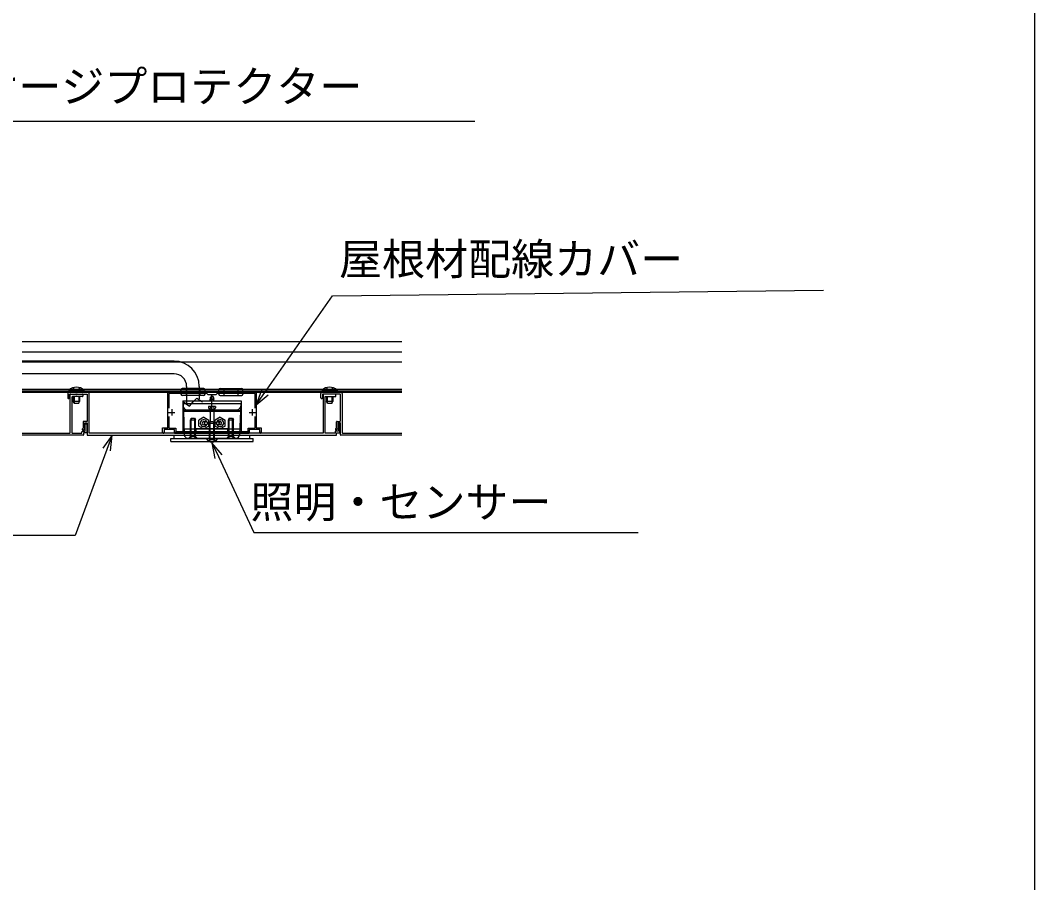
# Model space of a CAD drawing. Units: millimetres, scale not verified. Extents: x -8750 to 8750, y -12999 to 12940.
# Drawn here: x 4742 to 8750, y -9594 to -6188 of the extents above; entities that cross this region are included whole.
import ezdxf
from ezdxf.enums import TextEntityAlignment as Align

# ---------------------------------------------------------------- set-up
doc = ezdxf.new("R2010")
doc.units = ezdxf.units.MM
doc.header["$LTSCALE"] = 70
for name, color, linetype in [('0-2_YKK_11', 7, 'Continuous'), ('0-4_YKK_12', 2, 'Continuous'), ('0-5_YKK_13', 4, 'Continuous'), ('0-7_YKK_D', 6, 'Continuous'), ('0-8_YKK_ZWAK', 7, 'Continuous')]:
    doc.layers.add(name, color=color, linetype=linetype)
doc.styles.add('ＭＳ ゴシック', font='')
doc.styles.get('ＭＳ ゴシック').set_extended_font_data('MS Gothic')

msp = doc.modelspace()

# ---------------------------------------------------------------- linework, layer by layer
at = {"layer": '0-2_YKK_11'}
for p, q in [((4929.69, -7661.73), (4929.69, -7678.73)), ((5009.69, -7656.73), (4934.69, -7656.73)), ((4939.19, -7817.23), (4939.19, -7666.73)), ((4941.69, -7664.23), (4961.89, -7664.23)), ((4946.69, -7675.73), (4946.69, -7817.23)), ((4986.69, -7674.23), (4948.19, -7674.23)), ((4966.48, -7664.23), (4986.69, -7664.23)), ((4989.19, -7666.73), (4989.19, -7671.73)), ((5929.69, -7678.73), (5929.69, -7661.73)), ((5934.69, -7656.73), (6009.69, -7656.73)), ((5935.69, -7665.73), (5935.69, -7678.73)), ((6005.69, -7664.23), (5937.19, -7664.23)), ((6007.19, -7770.23), (6007.19, -7665.73)), ((6014.69, -7661.73), (6014.69, -7817.23)), ((5340.69, -7724.23), (5340.69, -7749.23)), ((5658.69, -7724.23), (5658.69, -7749.23)), ((5328.19, -7736.73), (5353.19, -7736.73)), ((5646.19, -7736.73), (5671.19, -7736.73)), ((5991.19, -7797.86), (5991.19, -7774.23)), ((5993.69, -7771.73), (6005.69, -7771.73)), ((4986.19, -7817.23), (4986.19, -7813.23)), ((4988.69, -7810.73), (4997.69, -7810.73)), ((4999.19, -7809.23), (4999.19, -7784.73)), ((5005.19, -7784.73), (5005.19, -7815.23)), ((5988.06, -7801.61), (5990.75, -7798.92)), ((5996.75, -7801.41), (5992.31, -7805.85)), ((5997.19, -7779.23), (5997.19, -7800.35)), ((6005.69, -7777.73), (5998.69, -7777.73)), ((6007.19, -7825.23), (6007.19, -7779.23)), ((4749.69, -7818.73), (4937.69, -7818.73)), ((4990.69, -7826.73), (4749.69, -7826.73)), ((4948.19, -7818.73), (4984.69, -7818.73)), ((4992.19, -7818.23), (4992.19, -7825.23)), ((5003.69, -7816.73), (4993.69, -7816.73)), ((6249.69, -7826.73), (6008.69, -7826.73)), ((6016.19, -7818.73), (6249.69, -7818.73))]:
    msp.add_line(p, q, dxfattribs=at)
for points in [[(4935.69, -7678.73), (4935.69, -7664.23), (5007.19, -7664.23), (5007.19, -7771.73), (4991.19, -7771.73), (4991.19, -7798.49), (4988.06, -7801.61)], [(5999.19, -7784.73), (5999.19, -7810.73), (5986.19, -7810.73), (5986.19, -7818.73), (5946.69, -7818.73), (5946.69, -7674.23), (5989.19, -7674.23), (5989.19, -7664.23), (5966.48, -7664.23), (5965.56, -7664.83), (5962.81, -7664.83), (5961.89, -7664.23), (5939.19, -7664.23), (5939.19, -7818.73), (5014.69, -7818.73), (5014.69, -7661.73)], [(5304.69, -7814.98), (5304.69, -7797.73), (5324.69, -7797.73), (5324.69, -7656.73)], [(5324.69, -7656.73), (5674.69, -7656.73), (5674.69, -7797.73), (5694.69, -7797.73), (5694.69, -7814.98)], [(5669.69, -7720.3), (5669.69, -7661.73), (5519.69, -7661.73), (5514.69, -7666.73), (5484.69, -7666.73), (5479.69, -7661.73), (5329.69, -7661.73), (5329.69, -7720.3)], [(5329.69, -7753.16), (5329.69, -7798.73), (5357.19, -7798.73), (5357.19, -7811.23), (5642.19, -7811.23), (5642.19, -7798.73), (5669.69, -7798.73), (5669.69, -7753.16)], [(4992.31, -7805.85), (4997.19, -7800.97), (4997.19, -7777.73), (5007.19, -7777.73), (5007.19, -7826.73)], [(5007.19, -7826.73), (5992.19, -7826.73), (5992.19, -7816.73), (6005.19, -7816.73), (6005.19, -7784.73)], [(5688.26, -7812.35), (5688.69, -7811.3), (5688.69, -7803.73), (5647.19, -7803.73), (5647.19, -7816.23), (5352.19, -7816.23), (5352.19, -7803.73), (5310.69, -7803.73), (5310.69, -7811.3), (5311.11, -7812.35)]]:
    msp.add_lwpolyline(points, dxfattribs=at)
for centre, radius, start, end in [((4934.69, -7661.73), 5, 90.00001, 179.99999), ((4932.69, -7678.73), 3, 179.99999, 0.00001), ((4941.69, -7666.73), 2.5, 90, 180), ((4948.19, -7675.73), 1.5, 90, 180), ((4961.89, -7665.23), 1, 23.57818, 90), ((4964.19, -7664.23), 1.5, 203.57818, 336.42182), ((4966.48, -7665.23), 1, 90, 156.42182), ((4986.69, -7666.73), 2.5, 0, 90), ((4986.69, -7671.73), 2.5, 270, 0), ((5009.69, -7661.73), 5, 0.00001, 89.99999), ((5934.69, -7661.73), 5, 90, 180), ((5932.69, -7678.73), 3, 180, 0), ((5937.19, -7665.73), 1.5, 90, 180), ((6005.69, -7665.73), 1.5, 0, 90), ((6009.69, -7661.73), 5, 0, 90), ((5993.69, -7774.23), 2.5, 90, 180), ((6005.69, -7770.23), 1.5, 270, 360), ((4988.69, -7813.23), 2.5, 90, 180), ((4990.19, -7803.73), 3, 134.99999, 315.00001), ((4997.69, -7809.23), 1.5, 270, 0), ((5002.19, -7784.73), 3, 0, 180), ((5308.44, -7814.98), 3.75, 180.00002, 44.41533), ((5690.94, -7814.98), 3.75, 135.58467, 359.99998), ((5990.19, -7803.73), 3, 135, 315), ((5989.69, -7797.86), 1.5, 315, 360), ((5995.69, -7800.35), 1.5, 315, 360), ((5998.69, -7779.23), 1.5, 90, 180), ((6002.19, -7784.73), 3, 359.99999, 180.00001), ((6005.69, -7779.23), 1.5, 0, 90), ((4937.69, -7817.23), 1.5, 270, 0), ((4948.19, -7817.23), 1.5, 180, 270), ((4984.69, -7817.23), 1.5, 270, 0), ((4990.69, -7825.23), 1.5, 270, 0), ((4993.69, -7818.23), 1.5, 90, 180), ((5003.69, -7815.23), 1.5, 270, 0), ((6008.69, -7825.23), 1.5, 180, 270), ((6016.19, -7817.23), 1.5, 180, 270)]:
    msp.add_arc(centre, radius, start, end, dxfattribs=at)
at = {"layer": '0-4_YKK_12'}
for p, q in [((4749.69, -7456.73), (6249.69, -7456.73)), ((4749.69, -7496.73), (6249.69, -7496.73)), ((5349.69, -7533.73), (4749.69, -7533.73)), ((4749.69, -7536.72), (6249.69, -7536.72)), ((5349.69, -7583.73), (4749.69, -7583.73)), ((4749.69, -7644.23), (6249.69, -7644.23)), ((4749.69, -7651.73), (6249.69, -7651.73)), ((5399.69, -7633.73), (5399.69, -7706.75)), ((5449.69, -7633.57), (5449.69, -7682.99)), ((4749.69, -7656.73), (6249.69, -7656.73)), ((4749.69, -7656.73), (6249.69, -7656.73))]:
    msp.add_line(p, q, dxfattribs=at)
msp.add_lwpolyline([(5387.75, -7694.48), (5411.56, -7711.45), (5425.96, -7694.48), (5439.68, -7679.76), (5461.89, -7694.48)], dxfattribs=at)
for radius in [100, 50]:
    msp.add_arc((5349.69, -7633.73), radius, 0.00005, 90, dxfattribs=at)
at = {"layer": '0-5_YKK_13'}
for p, q in [((4993.69, -7649.18), (4993.69, -7651.73)), ((5377.19, -7651.73), (5377.19, -7646.73)), ((5467.19, -7641.73), (5382.19, -7641.73)), ((5387.19, -7659.23), (5387.19, -7651.73)), ((5397.19, -7641.73), (5397.19, -7669.23)), ((5452.19, -7641.73), (5452.19, -7669.23)), ((5462.19, -7659.23), (5462.19, -7651.73)), ((5472.19, -7651.73), (5472.19, -7646.73)), ((5527.19, -7651.73), (5527.19, -7646.73)), ((5532.19, -7641.73), (5617.19, -7641.73)), ((5537.19, -7659.23), (5537.19, -7651.73)), ((5547.19, -7641.73), (5547.19, -7669.23)), ((5602.19, -7641.73), (5602.19, -7669.23)), ((5612.19, -7659.23), (5612.19, -7651.73)), ((5622.19, -7651.73), (5622.19, -7646.73)), ((5993.69, -7649.18), (5993.69, -7651.73)), ((5993.69, -7649.18), (5993.69, -7651.73)), ((4951.69, -7674.23), (4951.69, -7693.23)), ((4955.69, -7701.73), (4951.69, -7693.23)), ((4954.96, -7674.23), (4954.96, -7700.18)), ((4972.69, -7701.73), (4976.69, -7693.23)), ((4973.41, -7674.23), (4973.41, -7700.18)), ((5377.19, -7659.23), (5472.19, -7659.23)), ((5377.19, -7659.23), (5377.19, -7664.23)), ((5467.19, -7669.23), (5382.19, -7669.23)), ((5384.69, -7691.23), (5614.69, -7691.23)), ((5384.69, -7691.23), (5384.69, -7811.23)), ((5472.19, -7664.23), (5472.19, -7659.23)), ((5494.69, -7673.73), (5492.19, -7683.73)), ((5492.19, -7691.23), (5492.19, -7683.73)), ((5492.19, -7683.73), (5507.19, -7683.73)), ((5494.19, -7691.23), (5494.19, -7675.73)), ((5504.69, -7673.73), (5494.69, -7673.73)), ((5499.69, -7733.73), (5499.69, -7668.73)), ((5504.69, -7673.73), (5507.19, -7683.73)), ((5505.19, -7691.23), (5505.19, -7675.73)), ((5507.19, -7691.23), (5507.19, -7683.73)), ((5622.19, -7659.23), (5527.19, -7659.23)), ((5527.19, -7664.23), (5527.19, -7659.23)), ((5532.19, -7669.23), (5617.19, -7669.23)), ((5614.69, -7691.23), (5614.69, -7811.23)), ((5622.19, -7659.23), (5622.19, -7664.23)), ((5951.69, -7674.23), (5951.69, -7693.23)), ((5951.69, -7674.23), (5951.69, -7693.23)), ((5955.69, -7701.73), (5951.69, -7693.23)), ((5955.69, -7701.73), (5951.69, -7693.23)), ((5954.96, -7674.23), (5954.96, -7700.18)), ((5954.96, -7674.23), (5954.96, -7700.18)), ((5972.69, -7701.73), (5976.69, -7693.23)), ((5972.69, -7701.73), (5976.69, -7693.23)), ((5973.41, -7674.23), (5973.41, -7700.18)), ((5973.41, -7674.23), (5973.41, -7700.18)), ((4972.69, -7701.73), (4955.69, -7701.73)), ((5384.69, -7701.23), (5614.69, -7701.23)), ((5385.69, -7701.23), (5613.69, -7701.23)), ((5385.69, -7701.23), (5387.06, -7728.73)), ((5387.06, -7728.73), (5612.31, -7728.73)), ((5387.18, -7731.21), (5390.43, -7824.25)), ((5387.19, -7731.23), (5612.19, -7731.23)), ((5389.69, -7731.23), (5389.69, -7728.73)), ((5401.2, -7726.23), (5598.33, -7726.23)), ((5513.44, -7713.73), (5485.94, -7713.73)), ((5485.94, -7713.73), (5486.31, -7717.96)), ((5493.96, -7715.98), (5490.69, -7722.55)), ((5492.94, -7734.01), (5492.94, -7769.73)), ((5493.96, -7715.98), (5499.69, -7712.94)), ((5505.41, -7715.98), (5499.69, -7712.94)), ((5505.41, -7715.98), (5508.69, -7722.55)), ((5506.44, -7725.33), (5506.44, -7769.73)), ((5513.44, -7713.73), (5513.07, -7717.96)), ((5612.19, -7731.23), (5608.94, -7824.25)), ((5609.69, -7731.23), (5609.69, -7728.73)), ((5613.69, -7701.23), (5612.31, -7728.73)), ((5972.69, -7701.73), (5955.69, -7701.73)), ((5972.69, -7701.73), (5955.69, -7701.73)), ((5418.19, -7759.23), (5414.69, -7766.23)), ((5417.96, -7831.73), (5417.96, -7759.68)), ((5418.19, -7759.23), (5431.19, -7759.23)), ((5431.19, -7759.23), (5434.69, -7766.23)), ((5431.41, -7831.73), (5431.41, -7759.68)), ((5434.69, -7831.73), (5434.69, -7766.23)), ((5467.19, -7755.63), (5447.19, -7767.18)), ((5447.19, -7790.27), (5447.19, -7767.18)), ((5467.19, -7755.63), (5487.19, -7767.18)), ((5467.19, -7772.48), (5476.57, -7772.48)), ((5487.19, -7790.27), (5487.19, -7767.18)), ((5493.19, -7771.73), (5489.69, -7778.73)), ((5492.96, -7844.23), (5492.96, -7772.18)), ((5493.19, -7771.73), (5506.19, -7771.73)), ((5506.19, -7771.73), (5509.69, -7778.73)), ((5506.41, -7844.23), (5506.41, -7772.18)), ((5532.19, -7755.63), (5512.19, -7767.18)), ((5512.19, -7790.27), (5512.19, -7767.18)), ((5532.19, -7772.48), (5522.8, -7772.48)), ((5532.19, -7755.63), (5552.19, -7767.18)), ((5552.19, -7790.27), (5552.19, -7767.18)), ((5568.19, -7759.23), (5564.69, -7766.23)), ((5567.96, -7831.73), (5567.96, -7759.68)), ((5568.19, -7759.23), (5581.19, -7759.23)), ((5581.19, -7759.23), (5584.69, -7766.23)), ((5581.41, -7831.73), (5581.41, -7759.68)), ((5584.69, -7831.73), (5584.69, -7766.23)), ((5384.69, -7801.23), (5614.69, -7801.23)), ((5384.69, -7811.23), (5614.69, -7811.23)), ((5437.19, -7811.23), (5437.19, -7799.73)), ((5437.19, -7799.73), (5562.19, -7799.73)), ((5447.19, -7790.27), (5467.19, -7801.82)), ((5467.19, -7784.98), (5476.57, -7784.98)), ((5487.19, -7790.27), (5467.19, -7801.82)), ((5509.69, -7844.23), (5509.69, -7778.73)), ((5512.19, -7790.27), (5532.19, -7801.82)), ((5532.19, -7784.98), (5522.8, -7784.98)), ((5552.19, -7790.27), (5532.19, -7801.82)), ((5562.19, -7811.23), (5562.19, -7799.73)), ((5337.19, -7839.23), (5662.19, -7839.23)), ((5337.19, -7851.73), (5337.19, -7839.23)), ((5337.19, -7851.73), (5662.19, -7851.73)), ((5349.69, -7826.73), (5649.69, -7826.73)), ((5349.69, -7839.23), (5349.69, -7826.73)), ((5349.69, -7839.23), (5649.69, -7839.23)), ((5357.16, -7817.69), (5357.16, -7817.94)), ((5365.1, -7817.44), (5365.1, -7817.69)), ((5373.04, -7817.19), (5373.04, -7817.44)), ((5380.98, -7816.94), (5380.98, -7817.19)), ((5388.91, -7816.69), (5388.91, -7816.94)), ((5392.88, -7818.67), (5392.88, -7818.73)), ((5396.85, -7816.44), (5396.85, -7816.69)), ((5400.82, -7818.42), (5400.82, -7818.67)), ((5404.79, -7816.23), (5404.79, -7816.44)), ((5405.42, -7838.73), (5593.95, -7838.73)), ((5407.19, -7839.23), (5414.69, -7831.73)), ((5408.76, -7818.17), (5408.76, -7818.42)), ((5416.69, -7817.92), (5416.69, -7818.17)), ((5424.63, -7817.67), (5424.63, -7817.92)), ((5432.57, -7817.42), (5432.57, -7817.67)), ((5440.51, -7817.17), (5440.51, -7817.42)), ((5448.44, -7816.92), (5448.44, -7817.17)), ((5456.38, -7816.67), (5456.38, -7816.92)), ((5460.35, -7818.66), (5460.35, -7818.73)), ((5464.32, -7816.42), (5464.32, -7816.67)), ((5468.29, -7818.41), (5468.29, -7818.66)), ((5472.26, -7816.23), (5472.26, -7816.42)), ((5476.23, -7818.16), (5476.23, -7818.41)), ((5482.19, -7851.73), (5489.69, -7844.23)), ((5484.16, -7817.91), (5484.16, -7818.16)), ((5492.1, -7817.66), (5492.1, -7817.91)), ((5500.04, -7817.41), (5500.04, -7817.66)), ((5507.98, -7817.16), (5507.98, -7817.41)), ((5515.91, -7816.91), (5515.91, -7817.16)), ((5523.85, -7816.66), (5523.85, -7816.91)), ((5527.82, -7818.64), (5527.82, -7818.73)), ((5531.79, -7816.41), (5531.79, -7816.66)), ((5535.76, -7818.39), (5535.76, -7818.64)), ((5539.73, -7816.23), (5539.73, -7816.41)), ((5543.69, -7818.14), (5543.69, -7818.39)), ((5551.63, -7817.89), (5551.63, -7818.14)), ((5557.19, -7839.23), (5564.69, -7831.73)), ((5559.57, -7817.64), (5559.57, -7817.89)), ((5567.51, -7817.39), (5567.51, -7817.64)), ((5575.44, -7817.14), (5575.44, -7817.39)), ((5583.38, -7816.89), (5583.38, -7817.14)), ((5591.32, -7816.64), (5591.32, -7816.89)), ((5595.29, -7818.63), (5595.29, -7818.73)), ((5599.26, -7816.39), (5599.26, -7816.64)), ((5603.23, -7818.38), (5603.23, -7818.63)), ((5607.19, -7816.23), (5607.19, -7816.39)), ((5611.16, -7818.13), (5611.16, -7818.38)), ((5619.1, -7817.88), (5619.1, -7818.13)), ((5627.04, -7817.63), (5627.04, -7817.88)), ((5634.98, -7817.38), (5634.98, -7817.63)), ((5642.91, -7817.13), (5642.91, -7817.38)), ((5649.69, -7839.23), (5649.69, -7826.73)), ((5662.19, -7851.73), (5662.19, -7839.23))]:
    msp.add_line(p, q, dxfattribs=at)
for points in [[(4993.69, -7649.18), (4934.69, -7649.18), (4934.69, -7651.73)], [(4951.69, -7638.67), (4958.46, -7652.56), (4964.19, -7655.61)], [(4976.69, -7638.67), (4969.91, -7652.56), (4964.19, -7655.61)], [(5993.69, -7649.18), (5934.69, -7649.18), (5934.69, -7651.73)], [(5993.69, -7649.18), (5934.69, -7649.18), (5934.69, -7651.73)], [(5951.69, -7638.67), (5958.46, -7652.56), (5964.19, -7655.61)], [(5951.69, -7638.67), (5958.46, -7652.56), (5964.19, -7655.61)], [(5976.69, -7638.67), (5969.91, -7652.56), (5964.19, -7655.61)], [(5976.69, -7638.67), (5969.91, -7652.56), (5964.19, -7655.61)], [(4976.69, -7674.23), (4976.69, -7693.23), (4951.69, -7693.23)], [(5976.69, -7674.23), (5976.69, -7693.23), (5951.69, -7693.23)], [(5976.69, -7674.23), (5976.69, -7693.23), (5951.69, -7693.23)], [(5517.9, -7733.23), (5509.47, -7724.8), (5490.4, -7734.34), (5482.03, -7725.98)], [(5414.69, -7831.73), (5414.69, -7766.23), (5434.69, -7766.23)], [(5564.69, -7831.73), (5564.69, -7766.23), (5584.69, -7766.23)], [(5489.69, -7844.23), (5489.69, -7778.73), (5509.69, -7778.73)], [(5352.19, -7816.23), (5352.19, -7818.73), (5647.19, -7818.73)], [(5352.19, -7816.23), (5647.19, -7816.23), (5647.19, -7818.73)], [(5407.19, -7839.23), (5442.19, -7839.23), (5434.69, -7831.73), (5414.69, -7831.73)], [(5414.44, -7839.23), (5418.96, -7829.95), (5424.69, -7826.91)], [(5434.94, -7839.23), (5430.41, -7829.95), (5424.69, -7826.91)], [(5482.19, -7851.73), (5517.19, -7851.73), (5509.69, -7844.23), (5489.69, -7844.23)], [(5489.44, -7851.73), (5493.96, -7842.45), (5499.69, -7839.41)], [(5509.94, -7851.73), (5505.41, -7842.45), (5499.69, -7839.41)], [(5557.19, -7839.23), (5592.19, -7839.23), (5584.69, -7831.73), (5564.69, -7831.73)], [(5564.44, -7839.23), (5568.96, -7829.95), (5574.69, -7826.91)], [(5584.94, -7839.23), (5580.41, -7829.95), (5574.69, -7826.91)]]:
    msp.add_lwpolyline(points, dxfattribs=at)
for centre in [(5476.57, -7778.73), (5522.8, -7778.73)]:
    msp.add_circle(centre, 6.25, dxfattribs=at)
for centre, radius, start, end in [((4964.19, -7677.89), 41.16, 44.2189, 135.7811), ((5382.19, -7646.73), 5, 90, 180), ((5467.19, -7646.73), 5, 0, 90), ((5532.19, -7646.73), 5, 90, 180), ((5617.19, -7646.73), 5, 360, 90), ((5964.19, -7677.89), 41.16, 44.2189, 135.7811), ((5964.19, -7677.89), 41.16, 44.2189, 135.7811), ((5382.19, -7664.23), 5, 180, 270), ((5467.19, -7664.23), 5, 270, 0), ((5532.19, -7664.23), 5, 180, 270), ((5617.19, -7664.23), 5, 270, 360), ((5401.2, -7711.23), 15, 182.86241, 270), ((5491.29, -7717.53), 5, 185, 253.74297), ((5499.69, -7688.73), 35, 253.74297, 286.25703), ((5508.08, -7717.53), 5, 286.25703, 355), ((5598.17, -7711.23), 15, 270, 357.13759), ((5467.19, -7778.73), 13.75, 22.70748, 337.29252), ((5467.19, -7778.73), 6.25, 90, 270), ((5532.19, -7778.73), 13.75, 202.70748, 157.29252), ((5532.19, -7778.73), 6.25, 270, 90), ((5405.42, -7823.73), 15, 182, 270), ((5499.69, -7828.98), 24.75, 203.19984, 336.80016), ((5593.95, -7823.73), 15, 270, 358)]:
    msp.add_arc(centre, radius, start, end, dxfattribs=at)
at = {"layer": '0-7_YKK_D'}
for points in [[(4259.36, -6956.05), (4295.13, -6907.88), (4533.84, -6586.38), (6537.93, -6586.38)], [(5674.69, -7707.1), (5709.04, -7657.91), (5976.18, -7275.49), (7915.98, -7253.67)], [(5695.86, -7648.7), (5674.69, -7707.1), (5722.22, -7667.12)], [(5104.9, -7826.73), (5084.11, -7883.01), (4958.64, -8222.7), (4242.91, -8222.7)], [(5099.19, -7888.58), (5104.9, -7826.73), (5069.03, -7877.44)], [(5539.62, -7904.31), (5499.69, -7856.73), (5510.48, -7917.9)], [(5499.69, -7856.73), (5525.05, -7911.1), (5664.99, -8211.11), (7183.39, -8211.11)]]:
    msp.add_lwpolyline(points, dxfattribs=at)
at = {"layer": '0-8_YKK_ZWAK'}
msp.add_lwpolyline([(-8750, -12999.4), (8750, -12999.4), (8750, 12500.6)], dxfattribs=at)

# ---------------------------------------------------------------- texts
at = {"layer": '0-7_YKK_D', "style": 'ＭＳ ゴシック'}
for s, p in [('サージプロテクター', (4564.58, -6548.82)), ('屋根材配線カバー', (6001.55, -7230.49)), ('照明・センサー', (5651.46, -8189.86))]:
    msp.add_text(s, height=124.6, dxfattribs=at).set_placement(p, align=Align.BOTTOM_LEFT)

doc.saveas('drawing.dxf')
